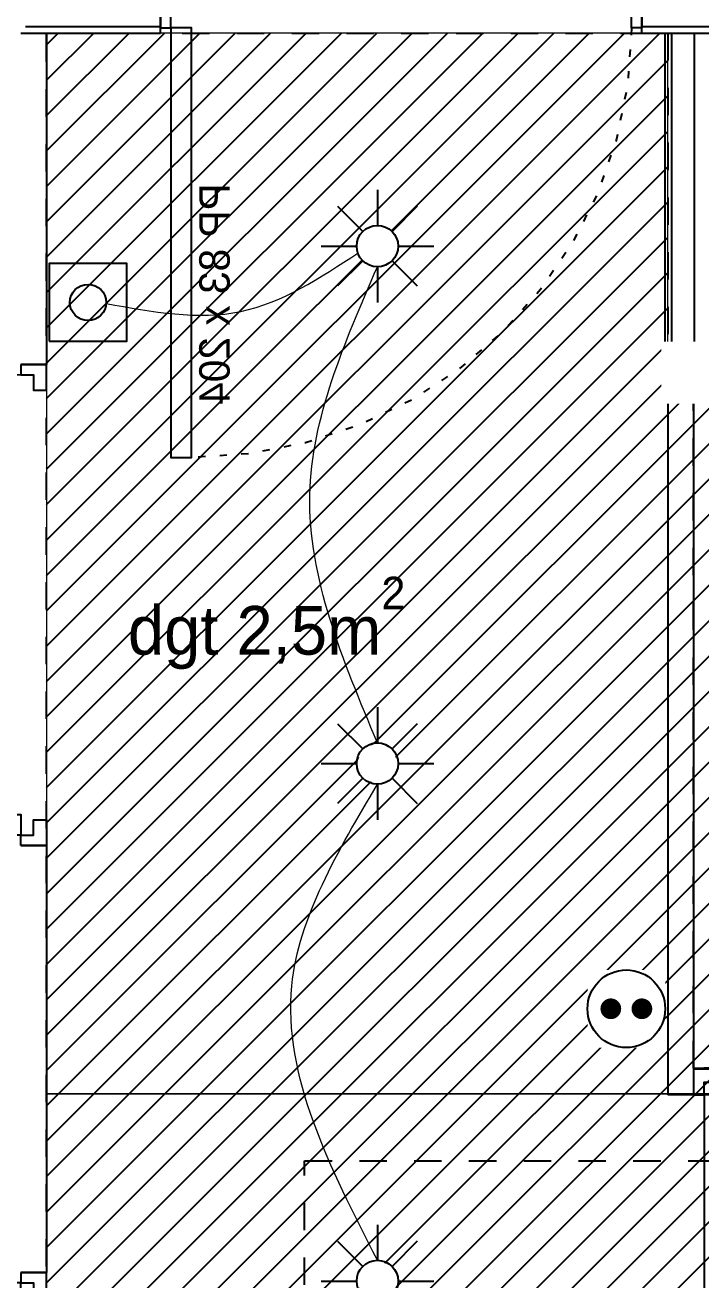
# Model space of a CAD drawing. Header units: centimetres. Extents: x -58072 to 12532, y -30603 to 6224.
# Drawn here: x 8768.5 to 8899, y 3011.4 to 3253.9 of the extents above; entities that cross this region are included whole.
import ezdxf

# ---------------------------------------------------------------- set-up
doc = ezdxf.new("R2010")
doc.units = ezdxf.units.CM
for name, pattern in [('Style de ligne -1', [0.41664, 0.20828, -0.20836]), ('Style de ligne -18', [0.164042, 0.054681, -0.109361]), ('VW-01', [0.41656, 0.20828, -0.20828])]:
    doc.linetypes.add(name, pattern=pattern)
for name, color, linetype in [('B Aménagement intérieur', 252, 'Continuous'), ('B Faux plafonds', 252, 'Continuous'), ('B Faux plafonds_Hatch', 9, 'Continuous'), ('B Général', 252, 'Continuous'), ('C ANNOTATIONS-prestations', 252, 'Continuous'), ('C ANNOTATIONS-texte', 252, 'Continuous'), ('D SURFACES-shab', 252, 'Continuous'), ('F REMPLISSAGE-vert clair', 252, 'Continuous'), ('F REMPLISSAGE-vert foncé', 252, 'Continuous'), ('prlm-VMC', 93, 'Continuous')]:
    doc.layers.add(name, color=color, linetype=linetype)
doc.layers.add('prlm-ELEC-CFO', color=1, linetype='Continuous', lineweight=25)
doc.styles.add('Eurostile', font='Eurosti.TTF')
doc.styles.add('prlm-vmc', font='pala.ttf', dxfattribs={"height": 14})

# ---------------------------------------------------------------- blocks, each defined once
blk = doc.blocks.new('B 60.Gaine 150_70')
at = {"layer": 'C ANNOTATIONS-prestations'}
blk.add_line((75, -35), (-75, -35), dxfattribs=at)
blk = doc.blocks.new('xi.SPOT')
at = {"color": 0, "lineweight": 5}
blk.add_wipeout([(-4, 0), (-2.83, -2.83), (0, -4), (2.83, -2.83), (4, 0), (2.83, 2.83), (0, 4), (-2.83, 2.83)], dxfattribs=at).dxf.layer = 'prlm-ELEC-CFO'
at = {"layer": 'prlm-ELEC-CFO', "color": 0, "linetype": 'ByBlock', "lineweight": -2, "flags": 128}
for points in [[(0, 10.88), (0, 4)], [(-7.69, 7.69), (-2.83, 2.83)], [(7.69, 7.69), (2.83, 2.83)], [(-10.88, 0), (-4, 0)], [(4, 0), (10.88, 0)], [(-2.83, -2.83), (-7.69, -7.69)], [(0, -4), (0, -10.88)], [(2.83, -2.83), (7.69, -7.69)]]:
    blk.add_lwpolyline(points, dxfattribs=at)
at = {"layer": 'prlm-ELEC-CFO', "color": 0, "linetype": 'ByBlock', "lineweight": -2}
blk.add_circle((0, 0), 4, dxfattribs=at)
blk = doc.blocks.new('xi.BP')
at = {"layer": 'prlm-ELEC-CFO', "color": 0, "flags": 128}
blk.add_lwpolyline([(-7.5, -7.5), (7.5, -7.5), (7.5, 7.5), (-7.5, 7.5)], close=True, dxfattribs=at)
at = {"layer": 'prlm-ELEC-CFO', "color": 0}
blk.add_circle((0, 0), 3.5, dxfattribs=at)
blk = doc.blocks.new('xi.PC')
at = {"color": 0, "lineweight": 5}
blk.add_wipeout([(-7.5, -7.5), (7.5, -7.5), (7.5, 7.5), (-7.5, 7.5)], dxfattribs=at).dxf.layer = 'prlm-ELEC-CFO'
at = {"layer": 'prlm-ELEC-CFO', "color": 0, "linetype": 'ByBlock', "lineweight": 5, "const_width": 2}
for points in [[(-4, 0, 1), (-2, 0, 1)], [(2, 0, 1), (4, 0, 1)]]:
    blk.add_lwpolyline(points, format="xyb", close=True, dxfattribs=at)
at = {"layer": 'prlm-ELEC-CFO', "color": 0, "linetype": 'ByBlock', "lineweight": -2}
blk.add_circle((0, 0), 7.5, dxfattribs=at)
blk = doc.blocks.new('B 60.PP 80')
at = {"layer": 'B Général', "flags": 128}
blk.add_lwpolyline([(-43, 2.5), (-43, 85.5), (-39, 85.5), (-39, 2.5)], close=True, dxfattribs=at)
at = {"layer": 'B Général', "linetype": 'Style de ligne -18', "ltscale": 25.4, "flags": 128}
blk.add_lwpolyline([(46, 2.5), (45.27, 13.33), (43.1, 23.98), (39.53, 34.26), (34.61, 44), (28.44, 53.03), (21.1, 61.19), (12.74, 68.35), (3.5, 74.38), (-6.47, 79.18), (-17, 82.67), (-27.91, 84.79), (-39, 85.5)], dxfattribs=at)
at = {"layer": 'B Général', "linetype": 'Continuous', "flags": 128}
for points in [[(-45, 2.5), (-43, 2.5), (-43, 0), (-40, 0), (-40, -2.5), (-45, -2.5)], [(48, 2.5), (46, 2.5), (46, 0), (43, 0), (43, -2.5), (48, -2.5), (48, -2.5), (48, -2.5), (48, 1.79), (48, 1.79)]]:
    blk.add_lwpolyline(points, close=True, dxfattribs=at)
at = {"layer": 'C ANNOTATIONS-prestations', "insert": (-37.5, 32.5), "char_height": 5.8796, "attachment_point": 1, "rotation": 90, "line_spacing_factor": 0.894578, "style": 'Eurostile'}
blk.add_mtext('PP 83 x 204', dxfattribs=at)
blk = doc.blocks.new('B 60.200_wc-2')
at = {"layer": 'B Général', "linetype": 'Continuous'}
for p, q in [((-25, -20.1), (-25, 0)), ((-24.9, 0.1), (24.9, 0.1)), ((25, -20.1), (25, 0)), ((-19.5, -44.2), (-19.5, -21.9)), ((19.5, -44.2), (19.5, -21.9))]:
    blk.add_line(p, q, dxfattribs=at)
at = {"layer": 'B Général', "linetype": 'Continuous', "flags": 128}
blk.add_lwpolyline([(-25, -20.1), (-24.9, -20.6), (-24.75, -20.9), (-24.55, -21.2), (-24.3, -21.45), (-23.9, -21.7), (-23.4, -21.85), (-23.15, -21.9), (23.25, -21.9), (23.55, -21.85), (23.9, -21.7), (24.2, -21.5), (24.45, -21.3), (24.65, -21.05), (24.8, -20.75), (24.9, -20.5), (24.95, -20.3), (25, -20.1)], dxfattribs=at)
for points in [[(-19.5, -44.2), (-19.5, -44.2, 0.036537), (-19.11, -49.53, 0.035337), (-17.94, -54.75), (-17.94, -54.75, 0.041299), (-16.22, -59.09), (-16.22, -59.09), (-16.22, -59.1, 0.041783), (-13.79, -63.08, 0.053503), (-10.77, -66.4), (-10.77, -66.4, 0.054816), (-7.12, -69.02), (-7.12, -69.02, 0.063755), (-3.68, -70.42), (-3.68, -70.42, 0.064897), (0, -70.9)], [(0, -70.9, 0.064897), (3.68, -70.42), (3.68, -70.42, 0.063726), (7.12, -69.02), (7.12, -69.02, 0.054816), (10.77, -66.4), (10.77, -66.4, 0.053503), (13.79, -63.08, 0.041783), (16.22, -59.1), (16.22, -59.09), (16.22, -59.09, 0.041299), (17.94, -54.75), (17.94, -54.75, 0.035337), (19.11, -49.53, 0.036556), (19.5, -44.2)]]:
    blk.add_lwpolyline(points, format="xyb", dxfattribs=at)
at = {"layer": 'B Général', "linetype": 'Continuous'}
for centre, start, end in [((-24.9, 0), 90, 180), ((24.9, 0), 0, 90)]:
    blk.add_arc(centre, 0.1, start, end, dxfattribs=at)
blk = doc.blocks.new('B 60.Groupe-2-1')
at = {"layer": 'B Général', "linetype": 'Style de ligne -1', "ltscale": 25.4, "flags": 128}
blk.add_lwpolyline([(-35.4, 7.6), (35.6, 7.6), (35.6, -32.4), (-35.4, -32.4)], close=True, dxfattribs=at)
at = {"layer": 'B Général', "xscale": -1, "rotation": 270}
blk.add_blockref('B 60.200_wc-2', (35.5, 7.5), dxfattribs=at)
blk = doc.blocks.new('B 60.WC-plan-PMR')
at = {"layer": 'B Général', "linetype": 'Style de ligne -1', "ltscale": 25.4, "flags": 128}
blk.add_lwpolyline([(-114.5, 112.5), (15.5, 112.5), (15.5, 32.5), (-114.5, 32.5)], close=True, dxfattribs=at)
at = {"layer": 'B Général'}
blk.add_blockref('B 60.Groupe-2-1', (0, 0), dxfattribs=at)

msp = doc.modelspace()

# ---------------------------------------------------------------- hatches: boundary and pattern name
at = {"layer": 'B Faux plafonds_Hatch', "linetype": 'Continuous'}
h = msp.add_hatch(dxfattribs=at)
h.set_pattern_fill('F_P__SOFFITE', color=256, style=0, pattern_type=2)
h.set_pattern_definition([(45, (0, 0.2205), (-3.5277778, 3.3072917), [])])
h.paths.add_polyline_path([(8892.629, 3252.389), (8892.629, 3182.389), (9042.484, 3182.389), (9042.484, 2909.491), (8922.484, 2909.491), (8922.484, 2913.491), (8887.484, 2913.491), (8887.484, 2844.491), (8772.643, 2844.491), (8772.643, 3252.389)])

# ---------------------------------------------------------------- linework, layer by layer
at = {"layer": 'B Aménagement intérieur', "linetype": 'Continuous'}
for p, q in [((8892.107, 3181.089), (8892.107, 3252.389)), ((8953.296, 3181.085), (8892.107, 3181.089))]:
    msp.add_line(p, q, dxfattribs=at)
at = {"layer": 'B Faux plafonds', "linetype": 'VW-01', "ltscale": 25.4, "flags": 128}
msp.add_lwpolyline([(8892.629, 3252.389), (8892.629, 3182.389), (9042.484, 3182.389), (9042.484, 2909.491), (8922.484, 2909.491), (8922.484, 2913.491), (8887.484, 2913.491), (8887.484, 2844.491), (8772.643, 2844.491), (8772.643, 3252.389)], close=True, dxfattribs=at)
at = {"layer": 'B Général', "linetype": 'Continuous'}
for p, q in [((8794.629, 3252.389), (8794.629, 3259.389)), ((8887.629, 3252.389), (8887.629, 3259.389)), ((8767.643, 3252.389), (8794.629, 3252.389)), ((8772.643, 3252.389), (8772.643, 3188.389)), ((8772.643, 3252.389), (8772.643, 3188.389)), ((8887.629, 3252.389), (8892.629, 3252.389)), ((8767.643, 3188.389), (8772.643, 3188.389)), ((8892.629, 3185.889), (8892.629, 3047.19)), ((8892.629, 3185.889), (8892.629, 3047.19)), ((8897.629, 3185.889), (8897.629, 3052.19)), ((8897.629, 3185.889), (8897.629, 3052.19)), ((8767.643, 3095.389), (8772.643, 3095.389)), ((8772.643, 3095.389), (8772.643, 3012.854)), ((8772.643, 3095.389), (8772.643, 3012.854)), ((8897.629, 3052.19), (8897.629, 3047.19)), ((8897.629, 3047.19), (8892.629, 3047.19)), ((8897.629, 3047.19), (8892.629, 3047.19)), ((8767.643, 3012.854), (8772.643, 3012.854))]:
    msp.add_line(p, q, dxfattribs=at)
at = {"layer": 'B Général', "linetype": 'VW-01', "ltscale": 25.4, "flags": 128}
msp.add_lwpolyline([(8822.484, 3034.491), (9042.484, 3034.491), (9042.484, 2914.491), (8822.484, 2914.491)], close=True, dxfattribs=at)
at = {"layer": 'D SURFACES-shab', "lineweight": 18, "flags": 128}
for points in [[(8892.629, 3252.389), (8772.643, 3252.389), (8772.643, 3047.389), (8892.629, 3047.389)], [(8897.629, 3182.389), (9043.319, 3182.389), (9043.319, 3052.389), (8897.629, 3052.389)], [(9043.319, 2909.491), (9043.319, 3047.389), (8772.643, 3047.389), (8772.643, 2844.491), (8887.484, 2844.491), (8887.484, 2913.491), (8922.484, 2913.491), (8922.484, 2844.491), (9042.484, 2844.491), (9042.484, 2909.491)]]:
    msp.add_lwpolyline(points, close=True, dxfattribs=at)
at = {"layer": 'F REMPLISSAGE-vert clair'}
for p, q in [((8768.571, 3253.689), (8794.629, 3253.689)), ((8887.629, 3253.689), (9042.924, 3253.689)), ((8893.407, 3182.389), (8893.407, 3252.389)), ((8897.807, 3186.789), (8897.807, 3252.389)), ((8947.596, 3186.785), (8897.807, 3186.789)), ((8951.996, 3182.385), (8893.407, 3182.389))]:
    msp.add_line(p, q, dxfattribs=at)
at = {"layer": 'F REMPLISSAGE-vert foncé', "linetype": 'Continuous'}
for p, q in [((8767.643, 3252.389), (8794.629, 3252.389)), ((8887.629, 3252.389), (9042.924, 3252.389)), ((8892.107, 3181.089), (8892.107, 3252.389)), ((8953.296, 3181.085), (8892.107, 3181.089))]:
    msp.add_line(p, q, dxfattribs=at)
at = {"layer": 'F REMPLISSAGE-vert foncé'}
for p, q in [((8768.571, 3253.689), (8794.629, 3253.689)), ((8887.629, 3253.689), (9042.924, 3253.689)), ((8893.407, 3182.389), (8893.407, 3252.389)), ((8897.807, 3186.789), (8897.807, 3252.389)), ((8947.596, 3186.785), (8897.807, 3186.789)), ((8951.996, 3182.385), (8893.407, 3182.389))]:
    msp.add_line(p, q, dxfattribs=at)

# ---------------------------------------------------------------- block references
at = {"layer": 'B Aménagement intérieur', "xscale": -1}
for p, rotation in [((8839.629, 3255.889), 180), ((8942.629, 3049.69), 180), ((8770.143, 2967.854), 90)]:
    msp.add_blockref('B 60.PP 80', p, dxfattribs=dict(at, rotation=rotation))
at = {"layer": 'B Aménagement intérieur'}
for name, p, rotation in [('B 60.Gaine 150_70', (8972.796, 3217.389), 180), ('B 60.PP 80', (8770.143, 3140.389), 90)]:
    msp.add_blockref(name, p, dxfattribs=dict(at, rotation=rotation))
at = {"layer": 'B Général', "rotation": 90}
msp.add_blockref('B 60.WC-plan-PMR', (9010.129, 3166.889), dxfattribs=at)
at = {"layer": 'prlm-ELEC-CFO'}
msp.add_blockref('xi.BP', (8780.643, 3200.348), dxfattribs=at)

# ---------------------------------------------------------------- texts
at = {"layer": 'C ANNOTATIONS-texte', "insert": (8788.348, 3147.335), "char_height": 9.40741, "width": 138.768, "attachment_point": 1, "line_spacing_factor": 0.894578, "style": 'Eurostile'}
msp.add_mtext('dgt 2,5m{\\H0.6667x;\\S2^ ;}', dxfattribs=at)

# ---------------------------------------------------------------- next in the draw order: block references
at = {"layer": 'prlm-ELEC-CFO'}
for name, p in [('xi.SPOT', (8836.54, 3211.235)), ('xi.SPOT', (8836.54, 3111.235)), ('xi.PC', (8884.629, 3063.845)), ('xi.SPOT', (8836.54, 3011.235))]:
    msp.add_blockref(name, p, dxfattribs=at)

# ---------------------------------------------------------------- next in the draw order: texts
at = {"layer": 'prlm-VMC', "ltscale": 25, "insert": (8923.699, 3186.718), "char_height": 6, "width": 58.61474, "attachment_point": 5, "line_spacing_factor": 0.8, "style": 'prlm-vmc', "bg_fill": 2}
msp.add_mtext('Alizé T 5/30', dxfattribs=at)

# ---------------------------------------------------------------- next in the draw order: linework, layer by layer
at = {"layer": 'prlm-ELEC-CFO', "lineweight": 13}
for points in [[(8784.137, 3200.143), (8810.183, 3198.611), (8832.77, 3209.899)], [(8836.54, 3115.235), (8823.483, 3163.188), (8836.54, 3207.235)], [(8836.54, 3015.235), (8820.015, 3068.31), (8836.54, 3107.235)]]:
    msp.add_spline(points, degree=3, dxfattribs=at)

doc.saveas('drawing.dxf')
